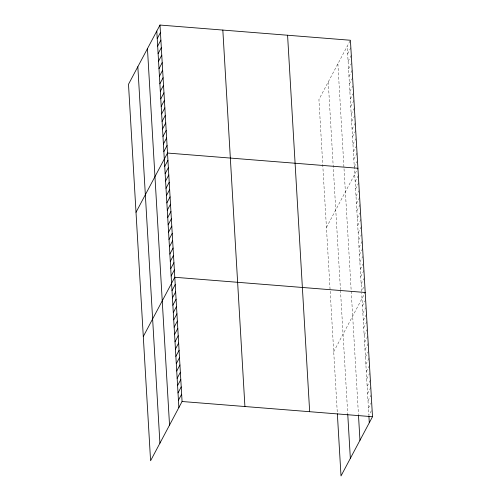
<?xml version="1.0" encoding="UTF-8"?>
<svg xmlns="http://www.w3.org/2000/svg" width="501" height="501" viewBox="0 0 501 501"><rect width="100%" height="100%" fill="white"/><g stroke="black" fill="none" stroke-linecap="round" stroke-linejoin="round"><path stroke-width="0.38" stroke-dasharray="2.5 1.88" d="M350.061 40.925L318.924 99.492L337.279 412.373M347.656 53.82L350.863 47.789M348.095 61.347L351.301 55.317M348.539 68.875L351.389 63.514M348.978 76.409L352.184 70.372M349.422 83.936L352.629 77.906M349.861 91.464L352.717 86.103M350.305 98.991L353.155 93.631M350.744 106.525L353.95 100.488M351.188 114.053L354.395 108.022M351.627 121.58L354.483 116.219M352.071 129.108L355.278 123.077M352.51 136.641L355.723 130.611M352.954 144.169L355.804 138.808M353.393 151.697L356.249 146.336M353.838 159.23L357.044 153.193M354.276 166.758L357.132 161.397M326.433 227.485L357.57 168.925M355.146 181.594L358.359 175.563M355.578 188.902L358.785 182.871M356.004 196.21L358.854 190.85M356.436 203.519L359.643 197.488M356.862 210.827L360.069 204.79M357.294 218.135L360.144 212.768M357.72 225.437L360.927 219.407M358.146 232.746L361.359 226.715M358.578 240.054L361.428 234.693M359.004 247.362L362.21 241.332M359.436 254.671L362.643 248.64M359.862 261.979L362.711 256.618M360.294 269.287L363.144 263.927M360.72 276.596L363.926 270.565M361.152 283.904L364.002 278.543M363.713 287.192L361.578 291.213L347.212 46.292M333.722 351.721L365.216 292.484M362.436 305.823L365.285 300.462M362.862 313.131L365.711 307.771M363.294 320.44L366.5 314.409M363.72 327.748L366.926 321.717M364.152 335.056L367.001 329.696M364.578 342.365L367.784 336.334M365.004 349.673L368.216 343.642M365.436 356.981L368.285 351.621M365.862 364.29L369.068 358.259M366.294 371.598L369.5 365.561M366.719 378.906L369.569 373.539M367.152 386.208L370.358 380.178M367.577 393.517L370.784 387.486M368.01 400.825L370.859 395.464M368.435 408.133L371.285 402.773M371.36 410.751L368.861 415.442L361.703 293.404M337.881 63.846L351.17 290.499M351.214 291.225L358.459 414.728M328.261 81.932L340.442 289.584M340.48 290.317L347.725 413.82"/><path stroke-width="0.75" d="M159.994 25.05L128.5 84.281L150.582 460.745L182.076 401.508L159.994 25.05L350.418 40.255L372.5 416.719L341.006 475.95L337.361 413.832M157.226 38.608L160.439 32.578M157.671 46.142L160.877 40.111M158.109 53.67L161.322 47.639M158.554 61.197L161.76 55.166M158.992 68.731L162.205 62.694M159.437 76.258L162.643 70.228M159.875 83.786L163.088 77.755M160.32 91.314L163.526 85.283M160.765 98.847L163.971 92.81M161.203 106.375L164.409 100.344M161.648 113.902L164.854 107.872M162.086 121.43L165.292 115.399M162.531 128.964L165.737 122.933M162.969 136.491L166.175 130.46M163.414 144.019L166.62 137.988M163.852 151.546L167.058 145.515M136.009 212.28L167.503 153.049L357.927 168.255M164.723 166.388L167.929 160.351M165.148 173.697L168.361 167.66M165.58 180.999L168.787 174.968M166.006 188.307L169.213 182.276M166.438 195.615L169.645 189.585M166.864 202.924L170.071 196.893M167.296 210.232L170.503 204.201M167.722 217.54L170.929 211.51M168.154 224.849L171.361 218.818M168.58 232.157L171.787 226.126M169.006 239.465L172.219 233.435M169.438 246.774L172.645 240.737M169.864 254.082L173.07 248.045M170.296 261.384L173.503 255.353M170.722 268.693L173.928 262.662M171.154 276.001L174.361 269.97M143.292 336.509L174.786 277.278L365.216 292.484M172.012 290.618L175.218 284.587M172.438 297.926L175.644 291.895M172.864 305.234L176.076 299.203M173.296 312.543L176.502 306.512M173.722 319.851L176.928 313.82M174.154 327.159L177.36 321.122M174.58 334.468L177.786 328.431M175.012 341.77L178.218 335.739M175.438 349.078L178.644 343.047M175.864 356.386L179.076 350.356M176.296 363.695L179.502 357.664M176.721 371.003L179.928 364.972M177.154 378.311L180.36 372.281M177.579 385.62L180.786 379.589M178.012 392.928L181.218 386.897M178.437 400.236L181.644 394.206M182.076 401.508L372.5 416.719M368.905 416.174L369.293 422.75M358.503 415.461L359.956 440.304M347.769 414.546L350.343 458.396M287.58 35.239L309.662 411.697M222.832 30.066L244.914 406.53M156.788 31.081L178.87 407.545M147.451 48.641L169.532 425.098M137.838 66.727L159.913 443.185"/></g></svg>
